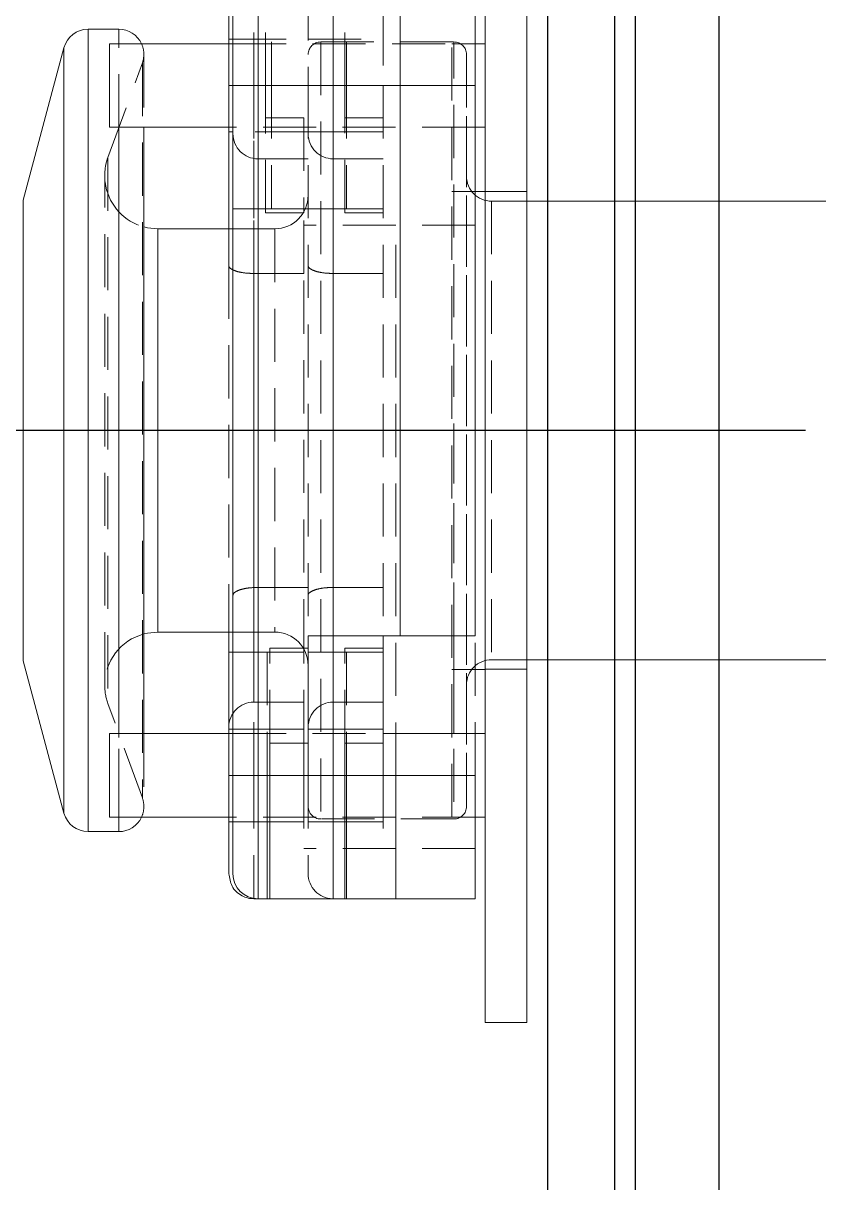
# Model space of a CAD drawing. Header units: millimetres. Extents: x 8981 to 59433, y 5244 to 14154.
# Drawn here: x 10549.2 to 10644.5, y 8235.1 to 8373.8 of the extents above; entities that cross this region are included whole.
import ezdxf

# ---------------------------------------------------------------- set-up
doc = ezdxf.new("R2010")
doc.units = ezdxf.units.MM
doc.linetypes.add('CENTERX2', pattern=[101.6, 63.5, -12.7, 12.7, -12.7])
doc.linetypes.add('HIDDEN', pattern=[9.525, 6.35, -3.175])
doc.layers.add('1实线层', color=7, linetype='Continuous', lineweight=30)
doc.layers.add('3中心线层', color=1, linetype='CENTERX2')

# ---------------------------------------------------------------- blocks, each defined once
blk = doc.blocks.new('G$C0B133EC3')
at = {"color": 7, "linetype": 'HIDDEN', "lineweight": 0}
for p, q in [((-32.7, 41.28), (-32.7, 55.98)), ((-31.3, 41.28), (-31.3, 56.03)), ((-30.6, 56.03), (-30.6, 41.28)), ((-23.2, 41.28), (-23.2, 56.03)), ((-21.8, 41.28), (-21.8, 56.03)), ((-21.6, 56.02), (-21.6, 41.27)), ((-26.2, 53.02), (-26.2, 41.27)), ((-17.2, 50.02), (-17.2, 41.27)), ((-48.87, 36.27), (-48.87, 46.27)), ((-35.7, 46.83), (-35.2, 46.83)), ((-35.7, 46.27), (-35.7, 41.28)), ((-35.2, 46.83), (-26.2, 46.83)), ((-35.2, 46.27), (-6.2, 46.27)), ((-26.2, 46.83), (-17.2, 46.83)), ((-26.2, 46.83), (-21.8, 46.83)), ((-24.7, 46.48), (-8.74, 46.48)), ((-24.7, 46.48), (-24.7, -46.47)), ((-9, -46.25), (-9, 46.25)), ((-9, 46.25), (-5, 46.25)), ((-8.74, -24.56), (-8.74, 46.48)), ((-45.87, 45), (-45.87, 36.27)), ((-7.24, 44.98), (-7.24, -44.98)), ((-7.24, -44.93), (-7.24, 44.93)), ((-50.18, 32.65), (-46.05, 43.97)), ((-46.05, 43.96), (-46.05, -43.96)), ((-35.7, 41.28), (-32.7, 41.28)), ((-35.7, 41.28), (-35.7, 36.27)), ((-35.7, 41.28), (-32.7, 41.28)), ((-30.6, 41.28), (-35.2, 41.28)), ((-31.3, 41.28), (-32.7, 41.28)), ((-32.7, 18.78), (-32.7, 41.28)), ((-32.7, 41.28), (-32.7, -41.28)), ((-31.3, 26.02), (-31.3, 41.28)), ((-30.6, 41.28), (-30.6, 26.53)), ((-15.2, 41.28), (-26.2, 41.28)), ((-26.2, 41.28), (-23.2, 41.28)), ((-26.2, 41.28), (-23.2, 41.28)), ((-26.2, 41.27), (-26.2, -24.56)), ((-26.2, 41.27), (-23.2, 41.27)), ((-21.6, 41.27), (-26.2, 41.27)), ((-23.2, 18.78), (-23.2, 41.28)), ((-21.8, 41.28), (-23.2, 41.28)), ((-23.2, 41.28), (-23.2, -41.27)), ((-15.2, 41.27), (-23.2, 41.27)), ((-23.2, -24.56), (-23.2, 41.27)), ((-21.8, 26.03), (-21.8, 41.28)), ((-21.6, 41.27), (-21.6, 26.52)), ((-17.2, 41.27), (-17.2, -24.56)), ((-6.2, 41.27), (-17.2, 41.27)), ((-6.2, 36.27), (-35.2, 36.27)), ((-26.7, 37.4), (-31.3, 37.4)), ((-26.7, 37.4), (-26.7, 26.02)), ((-17.2, 37.4), (-21.8, 37.4)), ((-35.2, 35.72), (-35.7, 35.72)), ((-26.2, 35.72), (-35.2, 35.72)), ((-17.2, 35.72), (-26.2, 35.72)), ((-21.8, 35.72), (-26.2, 35.72)), ((-50.18, 32.64), (-50.18, -32.64)), ((-32.2, -18.78), (-32.2, 32.5)), ((-32.2, 32.5), (-26.2, 32.5)), ((-23.2, 32.5), (-17.2, 32.5)), ((-23.2, -18.78), (-23.2, 32.49)), ((-50.56, -30.48), (-50.56, 30.48)), ((-9, 28.6), (-5, 28.6)), ((-5, 28.58), (0, 28.58)), ((-26.2, 26.53), (-32.2, 26.53)), ((-17.2, 26.52), (-23.2, 26.52)), ((-4.24, 27.43), (0, 27.43)), ((-4.24, 27.43), (-4.24, -27.42)), ((-31.3, 26.02), (-26.7, 26.02)), ((-26.7, 18.78), (-26.7, 26.02)), ((-21.8, 26.03), (-17.2, 26.03)), ((-35.7, 24.13), (-35.7, 19.71)), ((-35.2, 24.13), (-30.2, 24.13)), ((-30.2, 24.09), (-30.2, -24.09)), ((-15.7, 24.56), (-26.7, 24.56)), ((-6.2, 24.56), (-17.2, 24.56)), ((-15.7, -41.28), (-15.7, 24.56)), ((-35.7, 19.71), (-35.7, -24.13)), ((-32.7, 18.78), (-32.7, -32.5)), ((-26.7, 18.78), (-32.7, 18.78)), ((-26.7, -26.53), (-26.7, 18.78)), ((-23.2, 18.78), (-23.2, -32.5)), ((-17.2, 18.78), (-23.2, 18.78)), ((-60.32, 0), (-60.32, -27.57)), ((-55.44, 0), (-55.44, -45.78)), ((-52.54, 0), (-52.54, -48)), ((-48.87, 0), (-48.87, -48)), ((-44.21, 0), (-44.21, -24.13)), ((-8.74, 0), (-8.74, -46.47)), ((-26.2, -18.78), (-32.2, -18.78)), ((-32.2, -18.78), (-32.2, -41.28)), ((-17.2, -18.78), (-23.2, -18.78)), ((-23.2, -18.78), (-23.2, -41.28)), ((-30.2, -24.13), (-35.2, -24.13)), ((-6.2, -41.27), (-6.2, -24.56)), ((-30.8, -26.03), (-26.2, -26.03)), ((-30.8, -37.4), (-30.8, -26.03)), ((-21.8, -26.03), (-17.2, -26.03)), ((-21.8, -37.4), (-21.8, -26.03)), ((-31.1, -26.53), (-35.2, -26.53)), ((-26.7, -26.53), (-31.1, -26.53)), ((-31.1, -26.53), (-31.1, -41.28)), ((-26.7, -37.4), (-26.7, -26.53)), ((-21.6, -26.52), (-26.2, -26.52)), ((-17.2, -26.52), (-21.6, -26.52)), ((-21.6, -26.52), (-21.6, -37.4)), ((0, -27.43), (-4.24, -27.43)), ((-5, -28.6), (-9, -28.6)), ((0, -28.57), (-5, -28.57)), ((-46.05, -43.97), (-50.18, -32.65)), ((-26.7, -32.5), (-32.7, -32.5)), ((-17.2, -32.5), (-23.2, -32.5)), ((-35.7, -35.72), (-35.2, -35.72)), ((-35.2, -35.72), (-30.8, -35.72)), ((-31.1, -35.72), (-26.7, -35.72)), ((-26.2, -35.72), (-21.8, -35.72)), ((-26.2, -35.72), (-21.6, -35.72)), ((-21.6, -35.72), (-17.2, -35.72)), ((-48.87, -46.27), (-48.87, -36.27)), ((-45.87, -36.27), (-45.87, -45)), ((-35.7, -41.28), (-35.7, -36.27)), ((-35.2, -36.27), (-17.2, -36.27)), ((-31.1, -41.28), (-35.7, -41.28)), ((-35.7, -46.27), (-35.7, -41.28)), ((-35.7, -41.28), (-32.7, -41.28)), ((-35.2, -41.28), (-32.2, -41.28)), ((-32.7, -41.28), (-32.7, -56.03)), ((-26.7, -41.28), (-32.7, -41.28)), ((-30.8, -41.28), (-32.2, -41.28)), ((-32.2, -41.28), (-32.2, -56.03)), ((-26.7, -41.28), (-26.7, -50.02)), ((-21.6, -41.27), (-26.2, -41.27)), ((-26.2, -41.27), (-23.2, -41.27)), ((-26.2, -41.28), (-26.2, -41.28)), ((-26.2, -41.28), (-23.2, -41.28)), ((-26.2, -41.28), (-26.2, -53.03)), ((-26.2, -41.28), (-23.2, -41.28)), ((-23.2, -41.27), (-23.2, -56.02)), ((-17.2, -41.27), (-23.2, -41.27)), ((-21.8, -41.28), (-23.2, -41.28)), ((-23.2, -41.28), (-23.2, -56.03)), ((-21.8, -41.28), (-21.8, -41.28)), ((-17.2, -41.27), (-17.2, -50.02)), ((-35.2, -46.83), (-35.7, -46.83)), ((-6.2, -46.27), (-35.2, -46.27)), ((-30.8, -46.83), (-35.2, -46.83)), ((-26.7, -46.83), (-31.1, -46.83)), ((-21.8, -46.83), (-26.2, -46.83)), ((-21.6, -46.83), (-26.2, -46.83)), ((-8.74, -46.48), (-24.7, -46.48)), ((-17.2, -46.83), (-21.6, -46.83)), ((-5, -46.25), (-9, -46.25)), ((-15.7, -50.02), (-26.7, -50.02)), ((-6.2, -50.02), (-17.2, -50.02)), ((-21.8, -56.03), (-23.28, -56.03)), ((-23.2, -56.02), (-21.6, -56.02)), ((-15.7, -56.02), (-21.6, -56.02))]:
    blk.add_line(p, q, dxfattribs=at)
at = {"color": 7, "linetype": 'Continuous', "lineweight": 15}
for p, q in [((-32.2, 41.28), (-32.2, 56.03)), ((-23.2, 41.27), (-23.2, 56.02)), ((-15.2, 41.28), (-15.2, 56.03)), ((-6.2, 41.27), (-6.2, 56.02)), ((-35.7, 53.03), (-35.7, 46.27)), ((-35.2, 53.03), (-35.2, 41.28)), ((-52.54, 48), (-48.87, 48)), ((-50, 46.27), (-35.2, 46.27)), ((-50, 46.27), (-50, 41.27)), ((-6.2, 46.27), (-5, 46.27)), ((-60.32, 27.57), (-55.44, 45.78)), ((-50, 41.27), (-50, 36.27)), ((-35.2, 41.28), (-35.2, -41.28)), ((-35.2, 41.28), (-32.2, 41.28)), ((-15.2, 41.28), (-32.2, 41.28)), ((-32.2, -41.28), (-32.2, 41.28)), ((-15.2, -24.56), (-15.2, 41.28)), ((-6.2, -24.56), (-6.2, 41.27)), ((-35.2, 36.27), (-50, 36.27)), ((-45.87, 36.27), (-45.87, -36.27)), ((-35.7, 36.27), (-35.7, 24.13)), ((-5, 36.27), (-6.2, 36.27)), ((-44.21, 24.13), (-35.2, 24.13)), ((-35.2, -24.13), (-44.21, -24.13)), ((-35.7, -24.13), (-35.7, -26.53)), ((-26.2, -37.4), (-26.2, -24.56)), ((-15.2, -24.56), (-26.2, -24.56)), ((-17.2, -37.4), (-17.2, -24.56)), ((-6.2, -24.56), (-17.2, -24.56)), ((-55.44, -45.78), (-60.32, -27.57)), ((-35.7, -36.27), (-35.7, -26.53)), ((-35.2, -26.53), (-35.7, -26.53)), ((-50, -36.27), (-35.2, -36.27)), ((-50, -36.27), (-50, -41.27)), ((-30.8, -41.28), (-30.8, -37.4)), ((-26.2, -37.4), (-30.8, -37.4)), ((-26.7, -41.28), (-26.7, -37.4)), ((-26.2, -37.4), (-26.2, -41.28)), ((-21.8, -41.28), (-21.8, -37.4)), ((-17.2, -37.4), (-21.8, -37.4)), ((-21.6, -37.4), (-21.6, -56.02)), ((-17.2, -36.27), (-5, -36.27)), ((-17.2, -41.27), (-17.2, -37.4)), ((-50, -41.27), (-50, -46.27)), ((-35.2, -41.28), (-35.2, -53.03)), ((-35.2, -41.28), (-32.2, -41.28)), ((-30.8, -41.28), (-32.2, -41.28)), ((-31.1, -41.28), (-31.1, -56.03)), ((-30.8, -56.03), (-30.8, -41.28)), ((-15.7, -41.28), (-26.7, -41.28)), ((-21.8, -56.03), (-21.8, -41.28)), ((-6.2, -41.27), (-17.2, -41.27)), ((-15.7, -56.03), (-15.7, -41.28)), ((-6.2, -56.02), (-6.2, -41.27)), ((-35.2, -46.27), (-50, -46.27)), ((-35.7, -53.03), (-35.7, -46.27)), ((-5, -46.27), (-6.2, -46.27)), ((-48.87, -48), (-52.54, -48)), ((-32.7, -56.03), (-31.1, -56.03)), ((-30.8, -56.03), (-32.2, -56.03)), ((-23.28, -56.03), (-31.1, -56.03)), ((-23.2, -56.03), (-23.28, -56.03)), ((-21.8, -56.03), (-23.2, -56.03)), ((-15.7, -56.03), (-21.8, -56.03)), ((-6.2, -56.02), (-15.7, -56.02))]:
    blk.add_line(p, q, dxfattribs=at)
at = {"color": 8, "linetype": 'Continuous', "lineweight": 15}
for p, q in [((-52.54, -48), (-52.54, 48)), ((-48.87, 46.27), (-48.87, 48)), ((-55.44, -45.78), (-55.44, 45.78)), ((-6.2, 41.27), (-15.2, 41.27)), ((-48.87, -36.27), (-48.87, 36.27)), ((-60.32, -27.57), (-60.32, 27.57)), ((-44.21, -24.13), (-44.21, 24.13)), ((-23.2, -41.28), (-23.2, -24.56)), ((-8.74, -36.27), (-8.74, -24.56)), ((-32.2, -56.03), (-32.2, -41.28)), ((-23.2, -56.03), (-23.2, -41.28)), ((-48.87, -48), (-48.87, -46.27))]:
    blk.add_line(p, q, dxfattribs=at)
at = {"color": 7, "linetype": 'Continuous', "lineweight": 15}
blk.add_lwpolyline([(-5, -70.85), (0, -70.85), (0, 70.85), (-5, 70.85)], close=True, dxfattribs=at)
at = {"color": 7, "linetype": 'Continuous', "lineweight": 15, "flags": 128}
for points in [[(-45.87, 24.35), (-45.45, 24.25), (-44.21, 24.13)], [(-44.21, -24.13), (-45.45, -24.25), (-45.87, -24.35)]]:
    blk.add_lwpolyline(points, dxfattribs=at)
at = {"color": 7, "linetype": 'Continuous', "lineweight": 15}
for centre, start, end in [((-52.54, 45), 90, 165), ((-48.87, 45), 25.1258, 90), ((-52.54, -45), 195, 270), ((-48.87, -45), 270, 334.8742), ((-32.2, -53.03), 180, 270)]:
    blk.add_arc(centre, 3, start, end, dxfattribs=at)
at = {"color": 7, "linetype": 'HIDDEN', "lineweight": 0}
for centre, radius, start, end in [((-48.87, 45), 3, 0, 25.1258), ((-24.7, 44.98), 1.5, 90, 180), ((-8.74, 44.98), 1.5, 0, 90), ((-48.87, 45), 3, 340, 0), ((-8.74, 44.98), 1.5, 358, 0), ((-32.2, 35.5), 3, 180, 270), ((-23.2, 35.5), 3, 180, 270), ((-44.21, 30.48), 6.35, 160, 191.25), ((-44.21, 30.48), 6.35, 191.25, 254.7971), ((-4.24, 30.43), 3, 180, 270), ((-30.2, 28.13), 4, 270, 0), ((-44.21, -30.48), 6.35, 105.2029, 180), ((-30.2, -28.13), 4, 0, 90), ((-4.24, -30.43), 3, 90, 180), ((-44.21, -30.48), 6.35, 180, 200), ((-32.7, -35.5), 3, 90, 180), ((-23.2, -35.5), 3, 90, 180), ((-48.87, -45), 3, 0, 20), ((-48.87, -45), 3, 334.8742, 0), ((-24.7, -44.98), 1.5, 180, 270), ((-8.74, -44.98), 1.5, 270, 0), ((-8.74, -44.98), 1.5, 0, 2), ((-23.2, -53.03), 3, 180, 268.3949)]:
    blk.add_arc(centre, radius, start, end, dxfattribs=at)
for points, knots in [([(-35.2, 26.53), (-35.13, 26.53), (-35, 26.53), (-34.25, 26.53), (-33.52, 26.53), (-32.84, 26.53), (-32.4, 26.53), (-32.2, 26.53)], [0, 0, 0, 0, 0.378805, 0.626571, 0.786329, 0.90329, 1, 1, 1, 1]), ([(-26.2, 26.52), (-26.13, 26.52), (-26, 26.52), (-25.25, 26.52), (-24.52, 26.52), (-23.84, 26.52), (-23.4, 26.52), (-23.2, 26.52)], [0, 0, 0, 0, 0.378805, 0.626571, 0.786329, 0.90329, 1, 1, 1, 1]), ([(-32.7, 18.78), (-33.03, 18.79), (-33.68, 18.81), (-34.55, 18.96), (-35.23, 19.19), (-35.62, 19.45), (-35.7, 19.63), (-35.7, 19.71), (-35.7, 19.71)], [0, 0, 0, 0, 0.202517, 0.404883, 0.611479, 0.827263, 0.996939, 1, 1, 1, 1]), ([(-23.2, 18.78), (-23.53, 18.79), (-24.18, 18.81), (-25.05, 18.96), (-25.73, 19.19), (-26.12, 19.45), (-26.2, 19.63), (-26.2, 19.71), (-26.2, 19.71)], [0, 0, 0, 0, 0.202517, 0.404883, 0.611479, 0.827263, 0.996939, 1, 1, 1, 1]), ([(-32.2, -18.78), (-32.53, -18.79), (-33.18, -18.81), (-34.05, -18.96), (-34.73, -19.19), (-35.12, -19.45), (-35.2, -19.63), (-35.2, -19.71), (-35.2, -19.71)], [0, 0, 0, 0, 0.202517, 0.404883, 0.611479, 0.827263, 0.996939, 1, 1, 1, 1]), ([(-23.2, -18.78), (-23.53, -18.79), (-24.18, -18.81), (-25.05, -18.96), (-25.73, -19.19), (-26.12, -19.45), (-26.2, -19.63), (-26.2, -19.71), (-26.2, -19.71)], [0, 0, 0, 0, 0.202517, 0.404883, 0.611479, 0.827263, 0.996939, 1, 1, 1, 1])]:
    blk.add_open_spline(points, degree=3, knots=knots, dxfattribs=at)
at = {"color": 7, "linetype": 'Continuous', "lineweight": 15}
blk.add_open_spline([(-32.7, -56.03), (-32.81, -56.02), (-33.06, -56.01), (-33.59, -55.91), (-34.49, -55.54), (-35.41, -54.69), (-35.61, -53.55), (-35.7, -53.03)], degree=3, knots=[0, 0, 0, 0, 0.043369, 0.099842, 0.248344, 0.654663, 1, 1, 1, 1], dxfattribs=at)
at = {"layer": '3中心线层', "ltscale": 2}
blk.add_line((33.34, 0), (-275.72, 0), dxfattribs=at)
at = {"layer": 'Defpoints', "color": 7, "linetype": 'Continuous', "lineweight": 15}
for p, q in [((44.96, 27.43), (0, 27.43)), ((0, -27.43), (44.96, -27.43))]:
    blk.add_line(p, q, dxfattribs=at)

msp = doc.modelspace()

# ---------------------------------------------------------------- linework, layer by layer
at = {"layer": '1实线层', "ltscale": 150}
for p, q in [((10612.067, 8105.065), (10612.067, 8945.065)), ((10620.067, 8105.065), (10620.067, 8945.065)), ((10622.567, 8105.065), (10622.567, 8945.065)), ((10632.567, 8105.065), (10632.567, 8945.065))]:
    msp.add_line(p, q, dxfattribs=at)

# ---------------------------------------------------------------- block references
msp.add_blockref('G$C0B133EC3', (10609.567, 8325.065))

doc.saveas('drawing.dxf')
